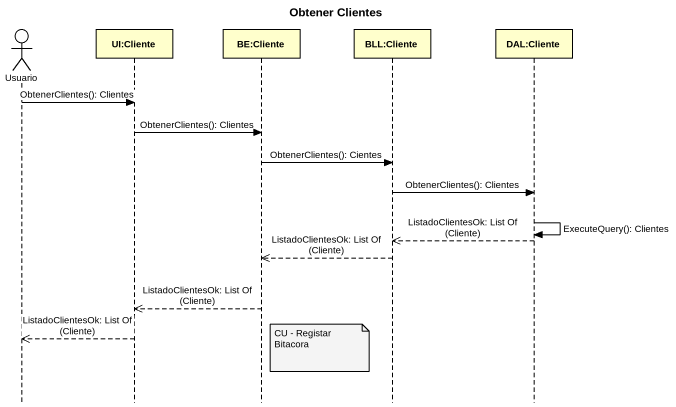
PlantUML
@startuml
title Obtener Clientes
hide footbox
actor Usuario
participant "UI:Cliente" as UI_Cliente
participant "BE:Cliente" as BE_Cliente
participant "BLL:Cliente" as BLL_Cliente
participant "DAL:Cliente" as DAL_Cliente

Usuario -> UI_Cliente : ObtenerClientes(): Clientes
UI_Cliente -> BE_Cliente : ObtenerClientes(): Clientes
BE_Cliente -> BLL_Cliente : ObtenerClientes(): Cientes
BLL_Cliente -> DAL_Cliente : ObtenerClientes(): Clientes
DAL_Cliente -> DAL_Cliente : ExecuteQuery(): Clientes
DAL_Cliente -->> BLL_Cliente : ListadoClientesOk: List Of (Cliente)
BLL_Cliente -->> BE_Cliente : ListadoClientesOk: List Of (Cliente)
BE_Cliente -->> UI_Cliente : ListadoClientesOk: List Of (Cliente)
UI_Cliente -->> Usuario : ListadoClientesOk: List Of (Cliente)
note right of BE_Cliente : CU - Registar Bitacora
@enduml
